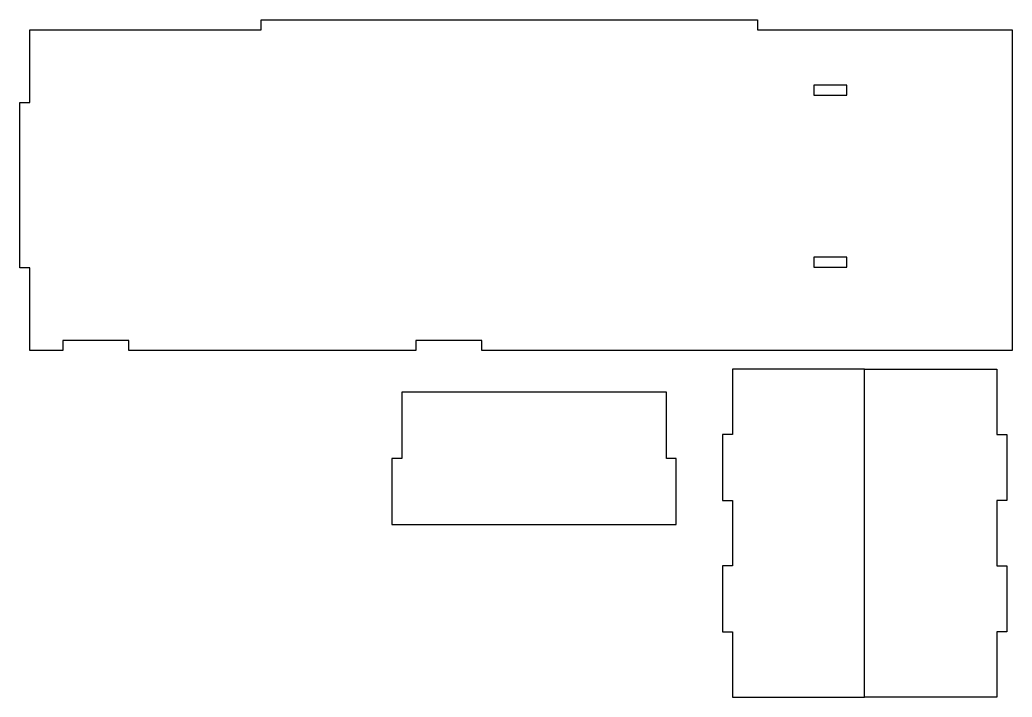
# Model space of a CAD drawing. Header units: millimetres. Extents: x 4 to 304, y 2 to 207.
import ezdxf

# ---------------------------------------------------------------- set-up
doc = ezdxf.new("R2010")
doc.units = ezdxf.units.MM
for name, color, linetype in [('CACHE5', 7, 'Continuous'), ('DESSIN', 7, 'Continuous'), ('DISTRIBUTEURVIS1', 7, 'Continuous')]:
    doc.layers.add(name, color=color, linetype=linetype)

# ---------------------------------------------------------------- blocks, each defined once
blk = doc.blocks.new('SE')
at = {"layer": 'DISTRIBUTEURVIS1', "color": 7, "linetype": 'Continuous'}
for p, q in [((219.88, 100.9), (219.88, 81.17)), ((259.88, 100.9), (219.88, 100.9)), ((259.88, 1.72), (259.88, 100.9)), ((259.88, 100.9), (299.88, 100.9)), ((259.88, 1.72), (259.88, 100.9)), ((299.88, 100.9), (299.88, 81.17)), ((216.88, 81.17), (216.88, 61.17)), ((219.88, 81.17), (216.88, 81.17)), ((299.88, 81.17), (302.88, 81.17)), ((302.88, 81.17), (302.88, 61.17)), ((216.88, 61.17), (219.88, 61.17)), ((219.88, 61.17), (219.88, 41.44)), ((302.88, 61.17), (299.88, 61.17)), ((299.88, 61.17), (299.88, 41.44)), ((216.88, 41.44), (216.88, 21.44)), ((219.88, 41.44), (216.88, 41.44)), ((299.88, 41.44), (302.88, 41.44)), ((302.88, 41.44), (302.88, 21.44)), ((216.88, 21.44), (219.88, 21.44)), ((219.88, 21.44), (219.88, 1.72)), ((302.88, 21.44), (299.88, 21.44)), ((299.88, 21.44), (299.88, 1.72)), ((219.88, 1.72), (259.88, 1.72)), ((299.88, 1.72), (259.88, 1.72))]:
    blk.add_line(p, q, dxfattribs=at)
blk = doc.blocks.new('SE1')
at = {"layer": 'DISTRIBUTEURVIS1', "color": 7, "linetype": 'Continuous'}
for p, q in [((199.93, 93.94), (119.93, 93.94)), ((119.93, 93.94), (119.93, 73.94)), ((199.93, 73.94), (199.93, 93.94)), ((119.93, 73.94), (116.93, 73.94)), ((116.93, 73.94), (116.93, 53.94)), ((202.93, 73.94), (199.93, 73.94)), ((202.93, 53.94), (202.93, 73.94)), ((116.93, 53.94), (202.93, 53.94))]:
    blk.add_line(p, q, dxfattribs=at)
blk = doc.blocks.new('SE2')
at = {"layer": 'CACHE5', "color": 7, "linetype": 'Continuous'}
for p, q in [((77.47, 203.59), (77.47, 206.59)), ((77.47, 206.59), (227.47, 206.59)), ((227.47, 206.59), (227.47, 203.59)), ((7.47, 181.59), (7.47, 203.59)), ((7.47, 203.59), (77.47, 203.59)), ((227.47, 203.59), (304.47, 203.59)), ((304.47, 203.59), (304.47, 106.59)), ((244.47, 186.79), (244.47, 183.79)), ((254.47, 186.79), (244.47, 186.79)), ((254.47, 183.79), (254.47, 186.79)), ((244.47, 183.79), (254.47, 183.79)), ((4.47, 131.59), (4.47, 181.59)), ((4.47, 181.59), (7.47, 181.59)), ((244.47, 134.79), (244.47, 131.79)), ((254.47, 134.79), (244.47, 134.79)), ((254.47, 131.79), (254.47, 134.79)), ((7.47, 131.59), (4.47, 131.59)), ((7.47, 106.59), (7.47, 131.59)), ((244.47, 131.79), (254.47, 131.79)), ((37.47, 109.59), (17.47, 109.59)), ((17.47, 109.59), (17.47, 106.59)), ((37.47, 106.59), (37.47, 109.59)), ((144.17, 109.59), (124.17, 109.59)), ((124.17, 109.59), (124.17, 106.59)), ((144.17, 106.59), (144.17, 109.59)), ((17.47, 106.59), (7.47, 106.59)), ((124.17, 106.59), (37.47, 106.59)), ((304.47, 106.59), (144.17, 106.59))]:
    blk.add_line(p, q, dxfattribs=at)

msp = doc.modelspace()

# ---------------------------------------------------------------- block references
at = {"layer": 'DESSIN'}
for name in ['SE2', 'SE', 'SE1']:
    msp.add_blockref(name, (0, 0), dxfattribs=at)

doc.saveas('drawing.dxf')
